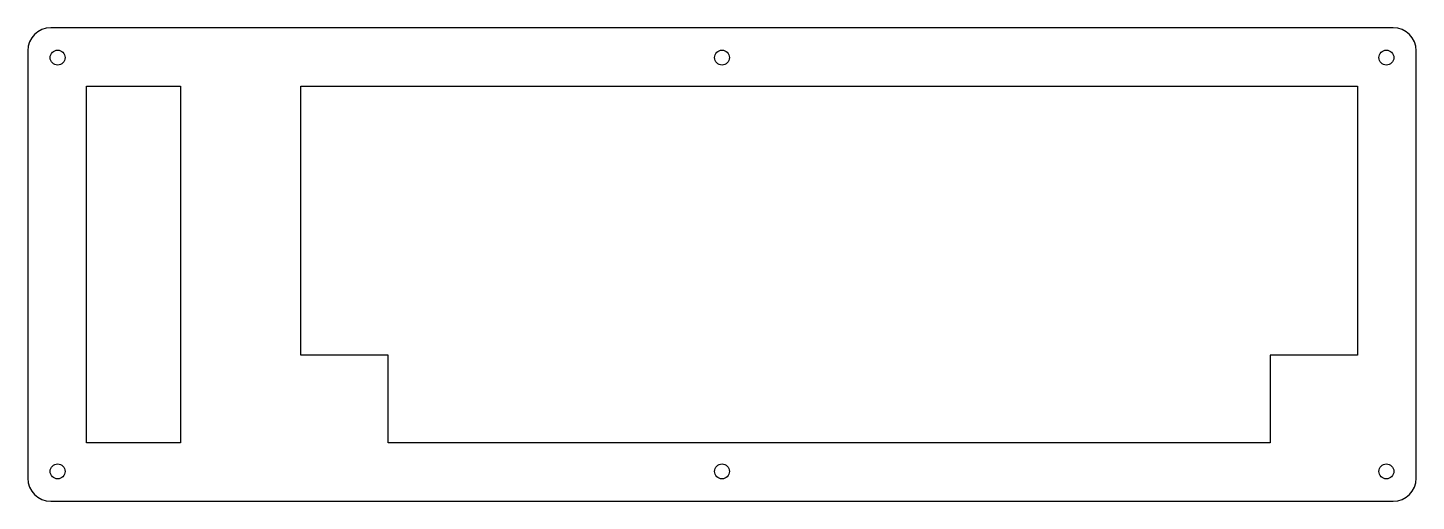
# Model space of a CAD drawing. Header units: millimetres. Extents: x -13 to 289, y -90 to 13.
import ezdxf

# ---------------------------------------------------------------- set-up
doc = ezdxf.new("R2010")
doc.units = ezdxf.units.MM
doc.layers.get('0').update_dxf_attribs({"linetype": 'CONTINUOUS'})

msp = doc.modelspace()

# ---------------------------------------------------------------- linework, layer by layer
msp.add_lwpolyline([(-13.475, -84.675, 0.414213562), (-8.475, -89.675), (283.7475, -89.675, 0.414213562), (288.7475, -84.675), (288.7475, 8.475, 0.414213562), (283.7475, 13.475), (39.9475, 13.475), (25.775, 13.475), (-8.475, 13.475, 0.414213562), (-13.475, 8.475)], format="xyb", close=True)
for points in [[(-0.725, -76.925), (-0.725, 0.725), (19.775, 0.725), (19.775, -76.925)], [(256.9475, -76.925), (64.9975, -76.925), (64.9975, -57.875), (45.9475, -57.875), (45.9475, 0.725), (275.9975, 0.725), (275.9975, -57.875), (256.9475, -57.875)]]:
    msp.add_lwpolyline(points, close=True)
for centre in [(-6.975, 6.975), (137.63625, 6.975), (282.2475, 6.975), (-6.975, -83.175), (137.63625, -83.175), (282.2475, -83.175)]:
    msp.add_circle(centre, 1.625)

doc.saveas('drawing.dxf')
